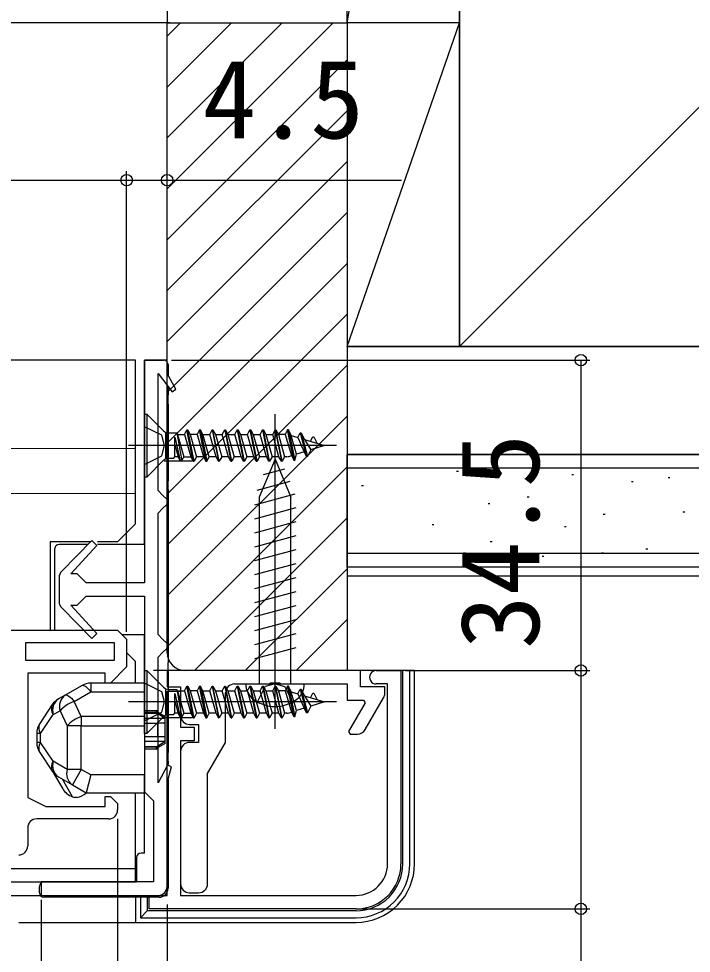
# Model space of a CAD drawing. Units: millimetres, scale not verified. Extents: x -525 to 525, y -782 to 777.
# Drawn here: x 295.5 to 370.3, y 120.1 to 223.9 of the extents above; entities that cross this region are included whole.
import ezdxf
from ezdxf.enums import TextEntityAlignment as Align

# ---------------------------------------------------------------- set-up
doc = ezdxf.new("R2010")
doc.units = ezdxf.units.MM
doc.header["$LTSCALE"] = 4
for name, color, linetype in [('0-2_YKK_11', 7, 'Continuous'), ('0-3_YKK_12', 2, 'Continuous'), ('0-4_YKK_13', 4, 'Continuous'), ('0-6_YKK_D', 6, 'Continuous'), ('0-8_YSS_K', 3, 'Continuous'), ('0-9_YSS_KE', 3, 'Continuous')]:
    doc.layers.add(name, color=color, linetype=linetype)
doc.styles.add('ＭＳ ゴシック', font='')
doc.styles.get('ＭＳ ゴシック').set_extended_font_data('MS Gothic')

msp = doc.modelspace()

# ---------------------------------------------------------------- linework, layer by layer
at = {"layer": '0-2_YKK_11'}
for p, q in [((299.999, 161.841), (299.999, 159.159)), ((334.02, 144.926), (336.065, 148.468)), ((313.499, 142.5), (313.499, 127.8)), ((305.5, 135.001), (297.5, 135.001)), ((296.5, 134.001), (296.5, 132.001)), ((314.499, 126.8), (315.499, 126.8))]:
    msp.add_line(p, q, dxfattribs=at)
for points in [[(311.999, 224.8), (311.999, 223.5), (331.999, 223.5), (331.999, 225.5)], [(309.499, 186), (309.499, 161.25), (302.999, 161.25), (302.499, 161.75), (301.999, 162.25), (301.282, 162.25), (304.196, 165.382), (303.618, 165.934), (300.286, 162.542)], [(311.999, 127.5), (311.999, 139), (312.497, 140.809), (312.04, 140.99), (310.999, 139), (310.999, 153), (311.499, 153.5), (311.999, 154), (311.999, 154.5), (311.499, 155), (310.999, 155.5), (310.999, 169), (311.499, 169.5), (311.999, 170), (311.999, 170.5), (311.499, 171), (310.999, 171.5), (310.999, 184.5), (312.563, 182.483), (312.977, 182.756), (311.999, 184.5), (311.999, 186), (309.499, 186)], [(300.286, 158.459), (303.618, 155.066), (304.196, 155.619), (301.282, 158.75), (301.999, 158.75), (302.499, 159.25), (302.999, 159.75), (309.499, 159.75), (309.499, 138), (309.999, 137.5), (310.499, 137), (310.499, 128), (297.999, 128), (297.999, 126.5), (310.999, 126.5)], [(249.2, 156.001), (306.5, 156.001), (307.5, 155.001), (307.5, 151.901), (305.7, 150.101), (305.1, 150.101), (305.1, 151.201), (296.5, 151.201), (296.5, 137.401), (298.5, 136.401), (305.1, 136.401), (305.1, 137.501), (305.7, 137.501), (306.5, 136.701), (306.5, 136.001)], [(333.499, 151.5), (311.999, 151.5), (311.999, 149.7), (313.499, 149.7), (313.499, 146.5)], [(336.199, 148.968), (336.199, 149.7), (333.499, 149.7), (333.499, 151.5)], [(335.249, 151.5), (337.999, 151.5), (337.999, 130)], [(319.499, 150), (323.329, 150), (323.52, 150.143), (324.479, 150.143), (324.67, 150), (331.999, 150), (331.999, 148.2), (333.832, 148.2), (334.005, 147.9), (332.173, 144.726), (332.346, 144.426), (333.154, 144.426)], [(336.499, 130), (336.499, 150), (335.249, 150)], [(332.999, 125), (309.999, 125), (309.999, 126.5), (311.999, 126.5), (311.999, 149.2), (313.499, 149.2), (313.499, 145.2), (314.999, 145.2), (314.999, 143.7), (313.499, 143.7), (313.499, 126.5), (332.999, 126.5)], [(316.499, 127.8), (316.499, 140.036), (318.499, 143.5), (318.499, 149)], [(314.499, 145.5), (315.499, 145.5), (315.499, 143.5), (314.499, 143.5)]]:
    msp.add_lwpolyline(points, dxfattribs=at)
msp.add_lwpolyline([(296.3, 154.601), (306.1, 154.601), (306.1, 152.601), (296.3, 152.601)], close=True, dxfattribs=at)
for centre, radius, start, end in [((300.999, 161.841), 1, 135.51576, 180.00003), ((300.999, 159.159), 1, 179.99997, 224.48424), ((335.249, 150.75), 0.75, 89.99999, 270.00001), ((319.499, 149), 1, 89.99998, 180.00002), ((335.199, 148.968), 1, 330.00006, 0.00007), ((314.499, 146.5), 1, 180.00001, 269.99999), ((333.154, 145.426), 1, 269.99997, 330), ((314.499, 142.5), 1, 89.99995, 179.99999), ((305.5, 136.001), 1, 270.00001, 359.99999), ((297.5, 134.001), 1, 90.00001, 179.99999), ((295.5, 132.001), 1, 270.00001, 359.99999), ((332.999, 130), 3.5, 269.99995, 359.99993), ((332.999, 130), 5, 270, 359.99998), ((314.499, 127.8), 1, 180.00004, 270.00002), ((315.499, 127.8), 1, 270.00001, 359.99999), ((310.999, 127.5), 1, 270.00001, 359.99999)]:
    msp.add_arc(centre, radius, start, end, dxfattribs=at)
at = {"layer": '0-3_YKK_12'}
for p, q in [((312.299, 223.5), (235.529, 223.5)), ((308.499, 186), (235.529, 186)), ((308.499, 167.8), (308.499, 186)), ((308.499, 176.158), (235.529, 176.046)), ((308.499, 171.173), (235.529, 171.062)), ((306.499, 165.8), (308.499, 167.8)), ((306.499, 165.8), (304.27, 165.8)), ((307.5, 153.5), (308.499, 152.5)), ((308.499, 150.1), (308.499, 152.5)), ((308.499, 128), (308.499, 137.9)), ((235.529, 129.5), (308.499, 129.5)), ((235.529, 128), (298.575, 128))]:
    msp.add_line(p, q, dxfattribs=at)
msp.add_lwpolyline([(303.486, 165.8), (298.999, 165.8), (298.999, 156.001)], dxfattribs=at)
at = {"layer": '0-4_YKK_13'}
for p, q in [((309.499, 165.5), (309.499, 186)), ((309.499, 186), (311.599, 186)), ((312.099, 185.5), (312.099, 184.322)), ((312.099, 183.081), (312.099, 182.1)), ((312.099, 181.1), (312.099, 182.1)), ((312.099, 181.1), (312.099, 172.6)), ((311.615, 178.135), (309.749, 180)), ((323.999, 145), (323.999, 180)), ((311.849, 175.1), (311.849, 177.9)), ((313.082, 177.9), (313.618, 174.787)), ((313.165, 177.74), (313.865, 175.26)), ((313.934, 177.74), (314.634, 175.26)), ((325.134, 177.74), (325.834, 175.38)), ((326.099, 174.87), (325.399, 178.25)), ((325.499, 178.25), (326.199, 174.87)), ((326.799, 177.917), (327.499, 175.298)), ((326.899, 177.917), (327.599, 175.298)), ((312.849, 176.623), (313.234, 175.26)), ((326.534, 177.407), (327.234, 175.808)), ((327.284, 177.177), (327.984, 176.037)), ((330.846, 176.5), (307.712, 176.5)), ((309.749, 173), (311.615, 174.866)), ((314.793, 174.75), (311.664, 174.75)), ((314.899, 174.75), (314.999, 174.75)), ((316.034, 175.26), (315.265, 175.26)), ((316.299, 174.75), (316.399, 174.75)), ((317.434, 175.26), (316.665, 175.26)), ((317.699, 174.75), (317.799, 174.75)), ((318.834, 175.26), (318.065, 175.26)), ((319.099, 174.75), (319.199, 174.75)), ((320.234, 175.26), (319.465, 175.26)), ((320.499, 174.75), (320.599, 174.75)), ((321.634, 175.26), (320.865, 175.26)), ((321.899, 174.75), (321.999, 174.75)), ((323.999, 175), (322.249, 170.775)), ((323.034, 175.26), (322.265, 175.26)), ((323.299, 174.75), (323.399, 174.75)), ((324.434, 175.26), (323.665, 175.26)), ((323.999, 175), (325.749, 170.775)), ((324.699, 174.75), (324.799, 174.75)), ((325.324, 175.26), (325.065, 175.26)), ((325.055, 173.89), (322.681, 173.253)), ((312.099, 171.6), (312.099, 172.6)), ((325.634, 172.492), (321.957, 171.507)), ((312.099, 171.6), (312.099, 152.4)), ((326.213, 171.094), (321.699, 169.885)), ((322.249, 170.775), (322.249, 150)), ((325.749, 150), (325.749, 170.775)), ((326.299, 169.564), (321.699, 168.332)), ((326.299, 168.011), (321.699, 166.779)), ((326.299, 166.459), (321.699, 165.226)), ((303.191, 165.5), (299.999, 165.5)), ((309.499, 165.5), (304.27, 165.5)), ((299.499, 165), (299.499, 162.293)), ((326.299, 164.906), (321.699, 163.673)), ((326.299, 163.353), (321.699, 162.12)), ((299.499, 162.293), (299.499, 158.707)), ((326.299, 161.8), (321.699, 160.567)), ((326.299, 160.247), (321.699, 159.014)), ((299.499, 158.707), (299.499, 156.001)), ((326.299, 158.694), (321.699, 157.461)), ((326.299, 157.141), (321.699, 155.909)), ((307.001, 155.5), (309.499, 155.5)), ((309.499, 150.101), (309.499, 155.5)), ((326.299, 155.588), (321.699, 154.356)), ((326.299, 154.035), (321.699, 152.803)), ((312.099, 151.4), (312.099, 152.4)), ((311.615, 149.635), (309.749, 151.5)), ((311.999, 151.5), (310.499, 151.5)), ((312.099, 151.4), (312.099, 142.4)), ((338.199, 130), (338.199, 151.5)), ((338.979, 130), (338.979, 151.5)), ((339.499, 130), (339.499, 151.5)), ((309.499, 150.101), (303.531, 150.101)), ((303.531, 150.101), (303.531, 149.124)), ((309.499, 149.124), (309.499, 150.101)), ((320.749, 150), (327.249, 150)), ((322.049, 148.008), (322.907, 149.728)), ((323.999, 150), (322.907, 149.728)), ((323.999, 150), (325.092, 149.728)), ((325.949, 148.008), (325.092, 149.728)), ((326.099, 146.37), (325.399, 149.75)), ((325.499, 149.75), (326.199, 146.37)), ((301.66, 148.056), (303.531, 149.124)), ((303.531, 149.124), (309.499, 149.124)), ((311.849, 146.6), (311.849, 149.4)), ((313.082, 149.4), (313.618, 146.287)), ((313.165, 149.24), (313.865, 146.76)), ((313.934, 149.24), (314.634, 146.76)), ((325.134, 149.24), (325.834, 146.88)), ((326.534, 148.907), (327.234, 147.308)), ((326.799, 149.417), (327.499, 146.798)), ((326.899, 149.417), (327.599, 146.798)), ((327.284, 148.677), (327.984, 147.537)), ((299.237, 147.709), (297.835, 145.605)), ((330.846, 148), (307.712, 148)), ((312.849, 148.123), (313.234, 146.76)), ((297.938, 144.496), (299.34, 146.599)), ((299.34, 146.599), (300.098, 147.033)), ((300.098, 147.033), (300.899, 145.351)), ((309.499, 147.051), (310.783, 147.051)), ((310.783, 146.838), (309.499, 146.838)), ((309.499, 146.755), (310.933, 146.755)), ((310.783, 147.051), (310.783, 146.838)), ((310.933, 146.901), (311.799, 146.401)), ((310.933, 146.901), (310.933, 146.755)), ((310.933, 146.755), (311.799, 146.2)), ((316.034, 146.76), (315.265, 146.76)), ((317.434, 146.76), (316.665, 146.76)), ((318.834, 146.76), (318.065, 146.76)), ((320.234, 146.76), (319.465, 146.76)), ((321.634, 146.76), (320.865, 146.76)), ((323.034, 146.76), (322.265, 146.76)), ((324.434, 146.76), (323.665, 146.76)), ((325.324, 146.76), (325.065, 146.76)), ((302.461, 146.374), (302.461, 145.351)), ((311.799, 146.151), (309.499, 146.151)), ((309.499, 145.651), (310.933, 145.651)), ((309.749, 144.5), (311.615, 146.366)), ((310.933, 145.651), (310.933, 144.151)), ((314.793, 146.25), (311.664, 146.25)), ((311.799, 146.2), (311.799, 146.401)), ((311.799, 146.151), (311.799, 146.2)), ((311.799, 145.651), (311.799, 146.151)), ((314.899, 146.25), (314.999, 146.25)), ((316.299, 146.25), (316.399, 146.25)), ((317.699, 146.25), (317.799, 146.25)), ((319.099, 146.25), (319.199, 146.25)), ((320.499, 146.25), (320.599, 146.25)), ((321.899, 146.25), (321.999, 146.25)), ((323.299, 146.25), (323.399, 146.25)), ((324.699, 146.25), (324.799, 146.25)), ((297.499, 144.496), (297.499, 143.507)), ((297.938, 144.496), (297.499, 144.496)), ((297.938, 143.507), (297.938, 144.496)), ((302.461, 145.351), (309.499, 145.351)), ((309.499, 145.351), (309.499, 139.901)), ((297.938, 143.507), (297.499, 143.507)), ((299.34, 141.404), (297.938, 143.507)), ((309.499, 144.151), (310.933, 144.151)), ((309.499, 143.651), (311.799, 143.651)), ((310.933, 144.151), (311.799, 144.151)), ((311.799, 143.602), (310.933, 143.047)), ((311.799, 143.401), (310.933, 142.901)), ((311.799, 143.651), (311.799, 144.151)), ((311.799, 143.602), (311.799, 143.651)), ((311.799, 143.401), (311.799, 143.602)), ((297.835, 142.398), (299.237, 140.294)), ((309.499, 143.047), (310.933, 143.047)), ((310.783, 142.965), (309.499, 142.965)), ((310.783, 142.751), (309.499, 142.751)), ((310.783, 142.965), (310.783, 142.751)), ((310.933, 143.047), (310.933, 142.901)), ((312.099, 141.4), (312.099, 142.4)), ((300.899, 140.513), (299.34, 141.404)), ((312.099, 141.4), (312.099, 141.05)), ((302.461, 140.513), (300.899, 140.513)), ((302.461, 140.513), (301.468, 138.776)), ((303.531, 139.901), (302.461, 140.513)), ((299.384, 140.101), (300.392, 138.356)), ((299.909, 139.667), (301.468, 138.776)), ((301.486, 137.46), (300.361, 139.409)), ((309.499, 139.901), (303.531, 139.901)), ((312.099, 139.364), (312.099, 127.298)), ((301.468, 138.776), (302.999, 137.901)), ((301.998, 137.401), (301.698, 137.401)), ((309.499, 131.2), (309.499, 137.901)), ((309.499, 131.2), (309.099, 131.2)), ((308.599, 130.7), (308.599, 128.2)), ((298.3, 128), (308.599, 128)), ((308.599, 128.2), (308.599, 128)), ((297.799, 126.799), (297.799, 127.5)), ((289.499, 126.5), (311.999, 126.5)), ((311.101, 126.3), (298.298, 126.3)), ((308.499, 126.5), (308.499, 123.5)), ((309.024, 126.5), (309.024, 124.02)), ((309.799, 126.5), (309.799, 124.8)), ((309.799, 124.8), (309.024, 124.02)), ((332.999, 124.8), (309.799, 124.8)), ((309.024, 124.02), (332.999, 124.02)), ((295.499, 123.5), (332.999, 123.5))]:
    msp.add_line(p, q, dxfattribs=at)
for points in [[(309.749, 173), (309.499, 173), (309.499, 180), (309.749, 180)], [(309.749, 144.5), (309.499, 144.5), (309.499, 151.5), (309.749, 151.5)]]:
    msp.add_lwpolyline(points, close=True, dxfattribs=at)
for points in [[(309.499, 174.4), (311.415, 175.355), (311.7, 176.5), (311.415, 177.645), (309.499, 178.6)], [(312.181, 177.9), (313.082, 177.9), (313.165, 177.74), (313.934, 177.74), (314.199, 178.25), (314.299, 178.25), (314.565, 177.74), (315.265, 175.26), (314.999, 174.75), (314.299, 178.25)], [(313.445, 174.855), (313.618, 174.787), (313.865, 175.26), (314.634, 175.26), (314.899, 174.75), (314.199, 178.25)], [(315.599, 178.25), (315.334, 177.74), (314.565, 177.74)], [(315.334, 177.74), (316.034, 175.26), (316.299, 174.75), (315.599, 178.25), (315.699, 178.25), (316.399, 174.75), (316.665, 175.26), (315.965, 177.74), (315.699, 178.25)], [(315.965, 177.74), (316.734, 177.74), (316.999, 178.25), (317.099, 178.25), (317.365, 177.74), (318.065, 175.26), (317.799, 174.75), (317.099, 178.25)], [(316.999, 178.25), (317.699, 174.75), (317.434, 175.26), (316.734, 177.74)], [(317.365, 177.74), (318.134, 177.74), (318.399, 178.25), (318.499, 178.25), (318.765, 177.74), (319.465, 175.26), (319.199, 174.75), (318.499, 178.25)], [(318.399, 178.25), (319.099, 174.75), (318.834, 175.26), (318.134, 177.74)], [(318.765, 177.74), (319.534, 177.74), (319.799, 178.25), (319.899, 178.25), (320.165, 177.74), (320.865, 175.26), (320.599, 174.75), (319.899, 178.25)], [(319.799, 178.25), (320.499, 174.75), (320.234, 175.26), (319.534, 177.74)], [(320.165, 177.74), (320.934, 177.74), (321.199, 178.25), (321.299, 178.25), (321.565, 177.74), (322.265, 175.26), (321.999, 174.75), (321.299, 178.25)], [(321.199, 178.25), (321.899, 174.75), (321.634, 175.26), (320.934, 177.74)], [(321.565, 177.74), (322.334, 177.74), (322.599, 178.25), (322.699, 178.25), (322.965, 177.74), (323.665, 175.26), (323.399, 174.75), (322.699, 178.25)], [(322.599, 178.25), (323.299, 174.75), (323.034, 175.26), (322.334, 177.74)], [(322.965, 177.74), (323.734, 177.74), (323.999, 178.25), (324.099, 178.25), (324.365, 177.74), (325.065, 175.26), (324.799, 174.75), (324.099, 178.25)], [(323.999, 178.25), (324.699, 174.75), (324.434, 175.26), (323.734, 177.74)], [(325.795, 177.633), (326.534, 177.407), (326.799, 177.917), (326.899, 177.917), (327.284, 177.177), (329.499, 176.5), (327.984, 176.037), (327.599, 175.298), (327.499, 175.298), (327.234, 175.808), (326.384, 175.548), (325.765, 177.74), (325.499, 178.25), (325.399, 178.25), (325.134, 177.74), (324.365, 177.74)], [(312.181, 175.1), (312.757, 175.1), (312.849, 175.26), (312.849, 177.44), (313.445, 174.855), (313.234, 175.26), (312.849, 175.26)], [(327.934, 176.979), (328.199, 177.489), (328.299, 177.489), (328.684, 176.749)], [(325.558, 175.295), (325.834, 175.38), (326.099, 174.87), (326.199, 174.87), (326.384, 175.548)], [(339.499, 151.5), (337.999, 151.5), (332, 151.5)], [(302.538, 149.838), (300.668, 148.769), (299.909, 148.336)], [(302.538, 149.838), (302.616, 149.86), (302.711, 149.848), (302.822, 149.803), (302.947, 149.725), (303.082, 149.616), (303.227, 149.477), (303.377, 149.313), (303.531, 149.124)], [(309.499, 145.9), (311.415, 146.855), (311.7, 148), (311.415, 149.145), (309.499, 150.1)], [(312.181, 149.4), (313.082, 149.4), (313.165, 149.24), (313.934, 149.24), (314.199, 149.75), (314.299, 149.75), (314.565, 149.24), (315.265, 146.76), (314.999, 146.25), (314.299, 149.75)], [(313.445, 146.355), (313.618, 146.287), (313.865, 146.76), (314.634, 146.76), (314.899, 146.25), (314.199, 149.75)], [(315.599, 149.75), (315.334, 149.24), (314.565, 149.24)], [(315.334, 149.24), (316.034, 146.76), (316.299, 146.25), (315.599, 149.75), (315.699, 149.75), (316.399, 146.25), (316.665, 146.76), (315.965, 149.24), (315.699, 149.75)], [(315.965, 149.24), (316.734, 149.24), (316.999, 149.75), (317.099, 149.75), (317.365, 149.24), (318.065, 146.76), (317.799, 146.25), (317.099, 149.75)], [(316.999, 149.75), (317.699, 146.25), (317.434, 146.76), (316.734, 149.24)], [(317.365, 149.24), (318.134, 149.24), (318.399, 149.75), (318.499, 149.75), (318.765, 149.24), (319.465, 146.76), (319.199, 146.25), (318.499, 149.75)], [(318.399, 149.75), (319.099, 146.25), (318.834, 146.76), (318.134, 149.24)], [(318.765, 149.24), (319.534, 149.24), (319.799, 149.75), (319.899, 149.75), (320.165, 149.24), (320.865, 146.76), (320.599, 146.25), (319.899, 149.75)], [(319.799, 149.75), (320.499, 146.25), (320.234, 146.76), (319.534, 149.24)], [(320.165, 149.24), (320.934, 149.24), (321.199, 149.75), (321.299, 149.75), (321.565, 149.24), (322.265, 146.76), (321.999, 146.25), (321.299, 149.75)], [(321.199, 149.75), (321.899, 146.25), (321.634, 146.76), (320.934, 149.24)], [(321.565, 149.24), (322.334, 149.24), (322.599, 149.75), (322.699, 149.75), (322.965, 149.24), (323.665, 146.76), (323.399, 146.25), (322.699, 149.75)], [(322.599, 149.75), (323.299, 146.25), (323.034, 146.76), (322.334, 149.24)], [(322.965, 149.24), (323.734, 149.24), (323.999, 149.75), (324.099, 149.75), (324.365, 149.24), (325.065, 146.76), (324.799, 146.25), (324.099, 149.75)], [(323.999, 149.75), (324.699, 146.25), (324.434, 146.76), (323.734, 149.24)], [(325.795, 149.133), (326.534, 148.907), (326.799, 149.417), (326.899, 149.417), (327.284, 148.677), (329.499, 148), (327.984, 147.537), (327.599, 146.798), (327.499, 146.798), (327.234, 147.308), (326.384, 147.048), (325.765, 149.24), (325.499, 149.75), (325.399, 149.75), (325.134, 149.24), (324.365, 149.24)], [(300.668, 148.769), (300.745, 148.791), (300.841, 148.78), (300.952, 148.734), (301.076, 148.656), (301.212, 148.547), (301.356, 148.409), (301.507, 148.244), (301.66, 148.056)], [(309.499, 145.351), (309.499, 146.374), (309.499, 149.124)], [(312.181, 146.6), (312.757, 146.6), (312.849, 146.76), (312.849, 148.94), (313.445, 146.355), (313.234, 146.76), (312.849, 146.76)], [(327.934, 148.479), (328.199, 148.989), (328.299, 148.989), (328.684, 148.249)], [(309.499, 146.374), (302.461, 146.374), (301.66, 148.056)], [(310.783, 146.838), (310.811, 146.839), (310.835, 146.842), (310.867, 146.85), (310.902, 146.864), (310.931, 146.892), (310.933, 146.901)], [(325.558, 146.795), (325.834, 146.88), (326.099, 146.37), (326.199, 146.37), (326.384, 147.048)], [(311.799, 144.151), (311.799, 145.651), (310.933, 145.651)], [(302.461, 140.513), (302.461, 145.351), (300.899, 145.351), (300.899, 140.513)], [(310.933, 142.901), (310.922, 142.924), (310.906, 142.936), (310.863, 142.954), (310.837, 142.96), (310.805, 142.964), (310.783, 142.965)], [(303.531, 139.901), (302.999, 137.901), (309.499, 137.901), (309.499, 139.901)]]:
    msp.add_lwpolyline(points, dxfattribs=at)
for centre, radius, start, end in [((311.599, 185.5), 0.5, 0, 90), ((312.181, 178.7), 0.8, 224.99999, 269.99998), ((312.181, 174.3), 0.8, 90, 134.99999), ((325.324, 176.06), 0.8, 269.99998, 286.99998), ((299.999, 165), 0.5, 90, 180), ((303.531, 148.101), 2, 90, 119.74488), ((312.181, 150.2), 0.8, 224.99999, 269.99998), ((322.849, 149.988), 2.1, 179.66112, 232.75083), ((325.149, 149.988), 2.1, 307.24917, 0.33888), ((301.568, 147.512), 1.546, 125.60247, 198.08496), ((300.186, 147.237), 1.059, 153.53555, 217.00781), ((300.902, 146.599), 2, 119.74488, 146.30993), ((300.809, 147.079), 1.546, 125.60247, 198.08496), ((302.806, 144.603), 3.638, 108.35855, 138.09256), ((323.999, 151.5), 4, 232.75083, 307.24917), ((310.783, 146.901), 0.15, 0, 90), ((312.181, 145.8), 0.8, 90, 134.99999), ((325.324, 147.56), 0.8, 269.99998, 286.99998), ((299.499, 144.496), 2, 146.30993, 180), ((298.783, 145.133), 1.059, 153.53555, 217.00781), ((303.607, 142.921), 3.638, 108.35855, 138.09256), ((299.499, 143.507), 2, 180, 213.69007), ((298.783, 142.87), 1.059, 142.99219, 206.46445), ((310.783, 142.901), 0.15, 270, 0), ((300.186, 140.766), 1.059, 142.99219, 206.46445), ((300.809, 140.924), 1.546, 161.91504, 234.39753), ((300.902, 141.404), 2, 213.69007, 240.25512), ((302.368, 140.033), 1.546, 161.91504, 234.39753), ((302.124, 139.356), 2, 210, 251.40962), ((302.124, 139.356), 2, 251.40962, 257.71285), ((301.638, 139.369), 2, 280.36249, 312.83389), ((309.099, 130.7), 0.5, 90, 180), ((332.999, 130), 6.5, 269.99998, 0), ((332.999, 130), 5.2, 269.99998, 0), ((332.999, 130), 5.98, 269.99998, 0)]:
    msp.add_arc(centre, radius, start, end, dxfattribs=at)
for centre, major_axis, ratio, start_param, end_param in [((298.3, 127.5), (-0.501, 0), 0.998135, 4.712389, 6.2831853), ((298.3, 126.801), (0.355, 0.355), 0.99628, 2.358058, 3.9251274), ((311.098, 127.302), (0.71, -0.71), 0.99628, 5.4996506, 7.06672)]:
    msp.add_ellipse(centre, major_axis=major_axis, ratio=ratio, start_param=start_param, end_param=end_param, dxfattribs=at)
at = {"layer": '0-6_YKK_D'}
for p, q in [((307.5, 155.794), (307.5, 207)), ((307.5, 155.794), (307.5, 207)), ((311.999, 186.5), (311.999, 207)), ((248.5, 206), (307.5, 206)), ((312.499, 186), (358.999, 186)), ((357.999, 186), (357.999, 151.5)), ((338.499, 151.5), (358.999, 151.5)), ((338.499, 151.5), (358.999, 151.5)), ((306.5, 135.001), (306.5, 102.3)), ((297.999, 126), (297.999, 82.3)), ((297.999, 126), (297.999, 82.3)), ((297.999, 126), (297.999, 102.3)), ((311.999, 125.5), (311.999, 82.3)), ((311.999, 125.5), (311.999, 62.3)), ((333.339, 125), (358.999, 125))]:
    msp.add_line(p, q, dxfattribs=at)
for points in [[(307.5, 206), (311.999, 206), (338.049, 206)], [(357.999, 151.5), (357.999, 125), (357.999, 90.496)]]:
    msp.add_lwpolyline(points, dxfattribs=at)
for centre in [(307.5, 206), (307.5, 206), (311.999, 206), (357.999, 186), (357.999, 151.5), (357.999, 151.5), (357.999, 125)]:
    msp.add_circle(centre, 0.637, dxfattribs=at)
at = {"layer": '0-8_YSS_K'}
for p, q in [((331.999, 223.5), (331.999, 292.5)), ((331.999, 223.5), (344.499, 292.5)), ((344.499, 187.5), (449.499, 292.5)), ((344.499, 223.5), (344.499, 292.5)), ((311.999, 205.039), (330.46, 223.5)), ((311.999, 210.696), (324.803, 223.5)), ((311.999, 216.353), (319.147, 223.5)), ((311.999, 222.01), (313.49, 223.5)), ((331.999, 187.5), (344.499, 223.5)), ((344.499, 223.5), (331.999, 223.5)), ((311.999, 199.383), (331.999, 219.383)), ((311.999, 193.726), (331.999, 213.726)), ((311.999, 188.069), (331.999, 208.069)), ((311.999, 182.412), (331.999, 202.412)), ((311.999, 176.755), (331.999, 196.755)), ((311.999, 171.098), (331.999, 191.098)), ((331.999, 187.5), (331.999, 175.5)), ((464.51, 187.5), (331.999, 187.5)), ((311.999, 165.441), (331.999, 185.441)), ((311.999, 159.785), (331.999, 179.785)), ((331.999, 175.5), (464.51, 175.5)), ((311.999, 154.128), (331.999, 174.128)), ((464.51, 174), (331.999, 174)), ((344.183, 173.671), (344.383, 173.671)), ((356.981, 173.281), (357.181, 173.281)), ((363.607, 172.501), (363.807, 172.501)), ((367.698, 172.935), (367.898, 172.935)), ((333.616, 172.052), (333.816, 172.052)), ((352.039, 170.786), (352.239, 170.786)), ((347.691, 170.052), (347.891, 170.052)), ((315.029, 151.5), (331.999, 168.471)), ((360.489, 168.883), (360.689, 168.883)), ((369.347, 169.138), (369.547, 169.138)), ((341.455, 167.714), (341.655, 167.714)), ((356.16, 167.49), (356.36, 167.49)), ((347.918, 165.841), (348.118, 165.841)), ((464.51, 164.5), (331.999, 164.5)), ((344.963, 164.595), (345.163, 164.595)), ((353.687, 164.193), (353.887, 164.193)), ((360.299, 164.595), (360.499, 164.595)), ((365.226, 165.017), (365.426, 165.017)), ((320.686, 151.5), (331.999, 162.814)), ((464.51, 162), (331.999, 162)), ((326.343, 151.5), (331.999, 157.157))]:
    msp.add_line(p, q, dxfattribs=at)
msp.add_lwpolyline([(331.999, 187.5), (344.499, 187.5), (344.499, 223.5), (331.999, 223.5)], close=True, dxfattribs=at)
at = {"layer": '0-9_YSS_KE'}
for p, q in [((464.51, 175.5), (331.999, 175.5)), ((331.999, 163), (331.999, 175.5)), ((464.51, 163), (331.999, 163))]:
    msp.add_line(p, q, dxfattribs=at)
msp.add_lwpolyline([(449.499, 187.5), (449.499, 292.5), (344.499, 292.5), (344.499, 187.5)], close=True, dxfattribs=at)
for points in [[(311.999, 153.5), (311.999, 223.5), (331.999, 223.5)], [(331.999, 223.5), (331.999, 151.5), (313.999, 151.5)]]:
    msp.add_lwpolyline(points, dxfattribs=at)
msp.add_arc((313.999, 153.5), 2, 180.00002, 270, dxfattribs=at)

# ---------------------------------------------------------------- texts
at = {"layer": '0-6_YKK_D', "style": 'ＭＳ ゴシック'}
msp.add_text('4.5', height=8.798, dxfattribs=at).set_placement((315.936, 208), align=Align.BOTTOM_LEFT)
msp.add_text('34.5', height=8.798, rotation=90, dxfattribs=at).set_placement((355.999, 153.887), align=Align.BOTTOM_LEFT)

doc.saveas('drawing.dxf')
